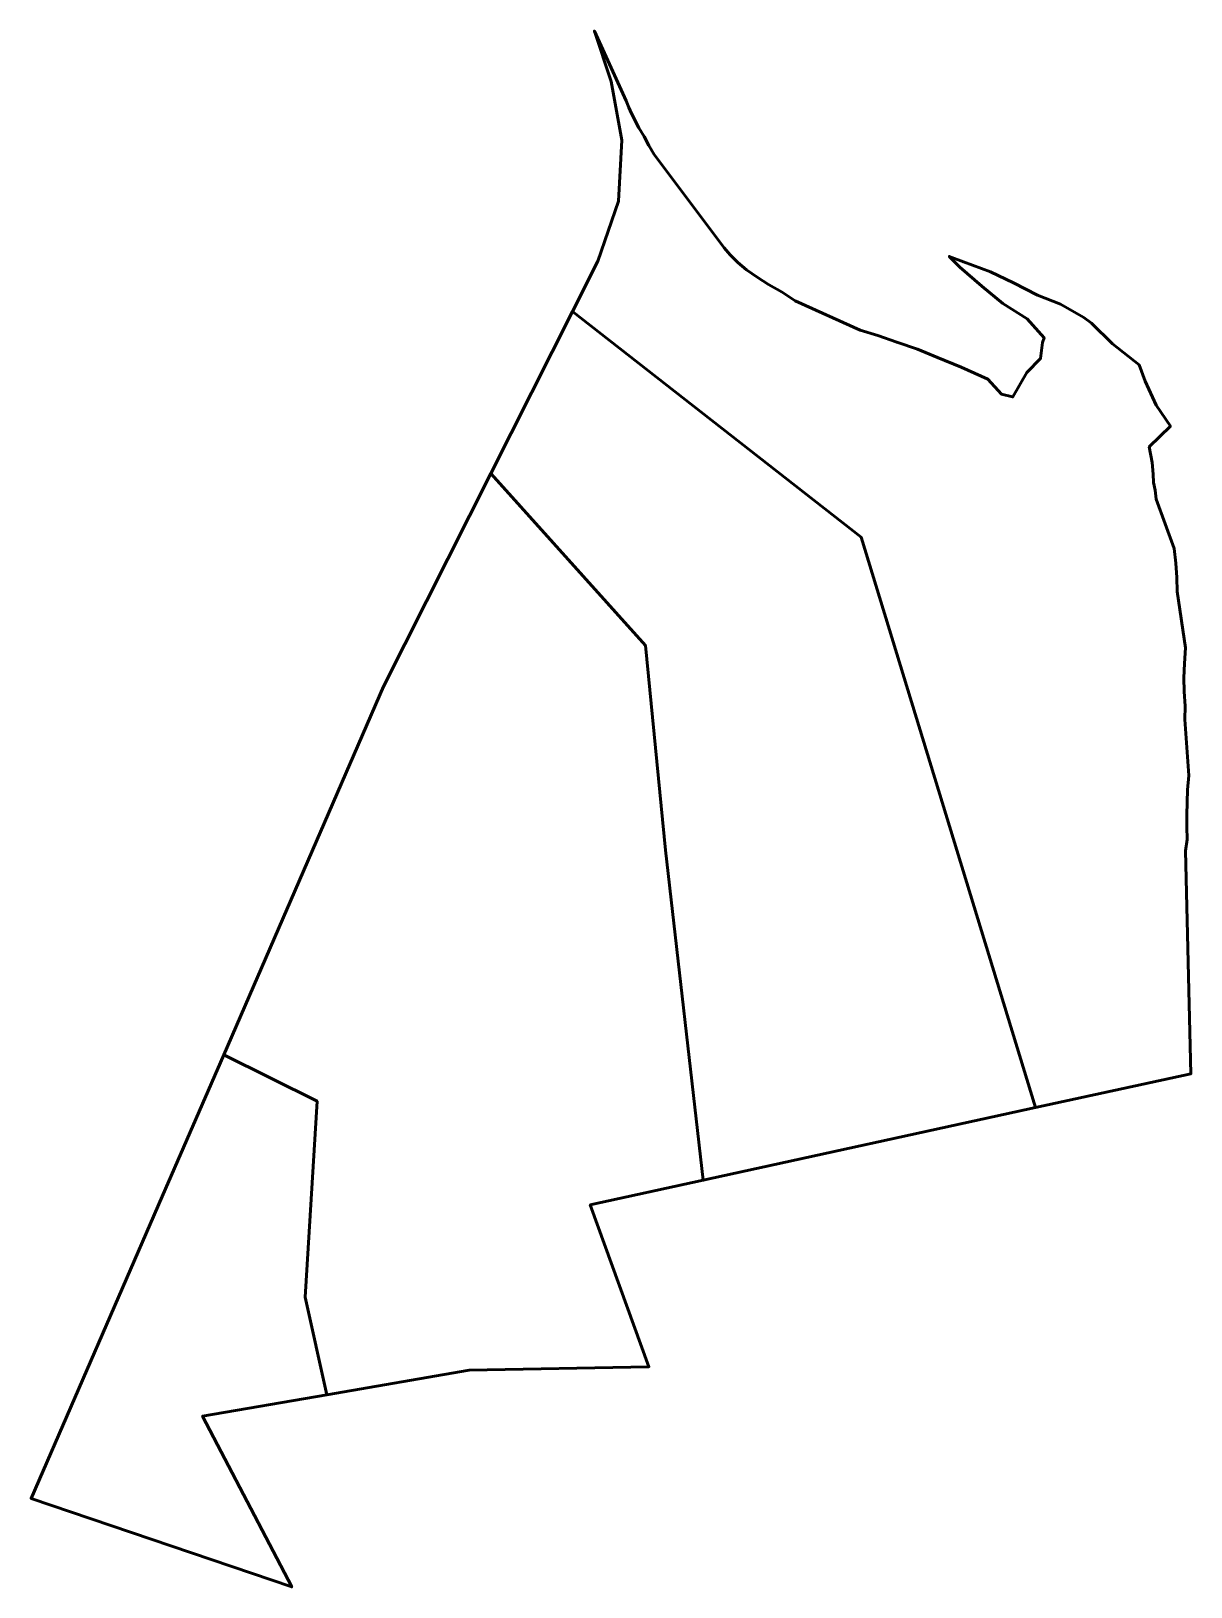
# Model space of a CAD drawing. Header units: metres. Extents: x 807961 to 808052, y 9157573 to 9157695.
import ezdxf

# ---------------------------------------------------------------- set-up
doc = ezdxf.new("R2010")
doc.units = ezdxf.units.M
doc.header["$MEASUREMENT"] = 0
doc.layers.add('2788-21028', color=1, linetype='Continuous')

msp = doc.modelspace()

# ---------------------------------------------------------------- linework, layer by layer
at = {"layer": '2788-21028', "color": 254, "lineweight": 53, "true_color": 0xcccccc}
for points in [[(808007.62, 9157686.32), (808006.8, 9157690.91), (808005.48, 9157694.88), (808007.97, 9157689.4), (808008.17, 9157688.87), (808008.39, 9157688.4), (808008.98, 9157687.28), (808009.38, 9157686.6), (808009.74, 9157685.9), (808010.17, 9157685.18), (808015.66, 9157677.86), (808016.13, 9157677.3), (808016.74, 9157676.71), (808017.43, 9157676.14), (808018.27, 9157675.56), (808019.16, 9157674.99), (808020.22, 9157674.37), (808021.24, 9157673.69), (808026.35, 9157671.4), (808027.74, 9157670.97), (808029.22, 9157670.44), (808030.85, 9157669.91), (808032.43, 9157669.25), (808034.27, 9157668.48), (808036.38, 9157667.54), (808037.44, 9157666.38), (808038.32, 9157666.16), (808038.33, 9157666.15), (808038.33, 9157666.15), (808038.34, 9157666.16), (808039.43, 9157668.06), (808040.51, 9157669.18), (808040.65, 9157670.42), (808040.8, 9157670.79), (808039.45, 9157672.29), (808037.54, 9157673.48), (808035.89, 9157674.85), (808034.16, 9157676.35), (808033.97, 9157676.54), (808033.34, 9157677.19), (808034.45, 9157676.75), (808036.57, 9157675.98), (808038.39, 9157675.1), (808040.26, 9157674.13), (808042.08, 9157673.43), (808043.9, 9157672.39), (808044.52, 9157671.94), (808046.16, 9157670.31), (808048.24, 9157668.67), (808048.72, 9157667.4), (808049.59, 9157665.51), (808050.71, 9157663.85), (808049.04, 9157662.22), (808049.27, 9157661.01), (808049.34, 9157660.09), (808049.39, 9157659.44), (808049.5, 9157658.82), (808049.6, 9157658.11), (808051.01, 9157654.25), (808051.14, 9157653.1), (808051.2, 9157651.98), (808051.24, 9157650.86), (808051.89, 9157646.46), (808051.81, 9157645.21), (808051.77, 9157644.08), (808051.79, 9157643.01), (808051.86, 9157641.87), (808051.83, 9157640.81), (808052.15, 9157636.42), (808052.04, 9157635.3), (808052.01, 9157634.34), (808052, 9157633.32), (808052, 9157632.39), (808052.03, 9157631.39), (808051.88, 9157630.51), (808052.31, 9157613), (808040.1, 9157610.34), (808026.42, 9157655.13), (808003.75, 9157672.85), (808005.76, 9157676.82), (808007.38, 9157681.51)], [(808009.48, 9157646.64), (808011.05, 9157630.57), (808014.03, 9157604.64), (808040.1, 9157610.34), (808026.42, 9157655.13), (808003.75, 9157672.85), (807997.34, 9157660.14), (807997.37, 9157660.11)], [(807976.37, 9157614.5), (807988.91, 9157643.41), (807997.34, 9157660.14), (808009.48, 9157646.64), (808011.05, 9157630.57), (808014.03, 9157604.64), (808005.15, 9157602.7), (808009.76, 9157590), (807995.64, 9157589.73), (807984.48, 9157587.8), (807982.78, 9157595.47), (807983.71, 9157610.84)]]:
    msp.add_lwpolyline(points, close=True, dxfattribs=at)
at = {"layer": '2788-21028', "color": 5, "lineweight": 53, "true_color": 0x0000ff}
msp.add_lwpolyline([(807976.37, 9157614.5), (807983.71, 9157610.84), (807982.78, 9157595.47), (807984.48, 9157587.8), (807974.71, 9157586.12), (807981.72, 9157572.71), (807961.25, 9157579.65), (807971.54, 9157603.37)], close=True, dxfattribs=at)

doc.saveas('drawing.dxf')
